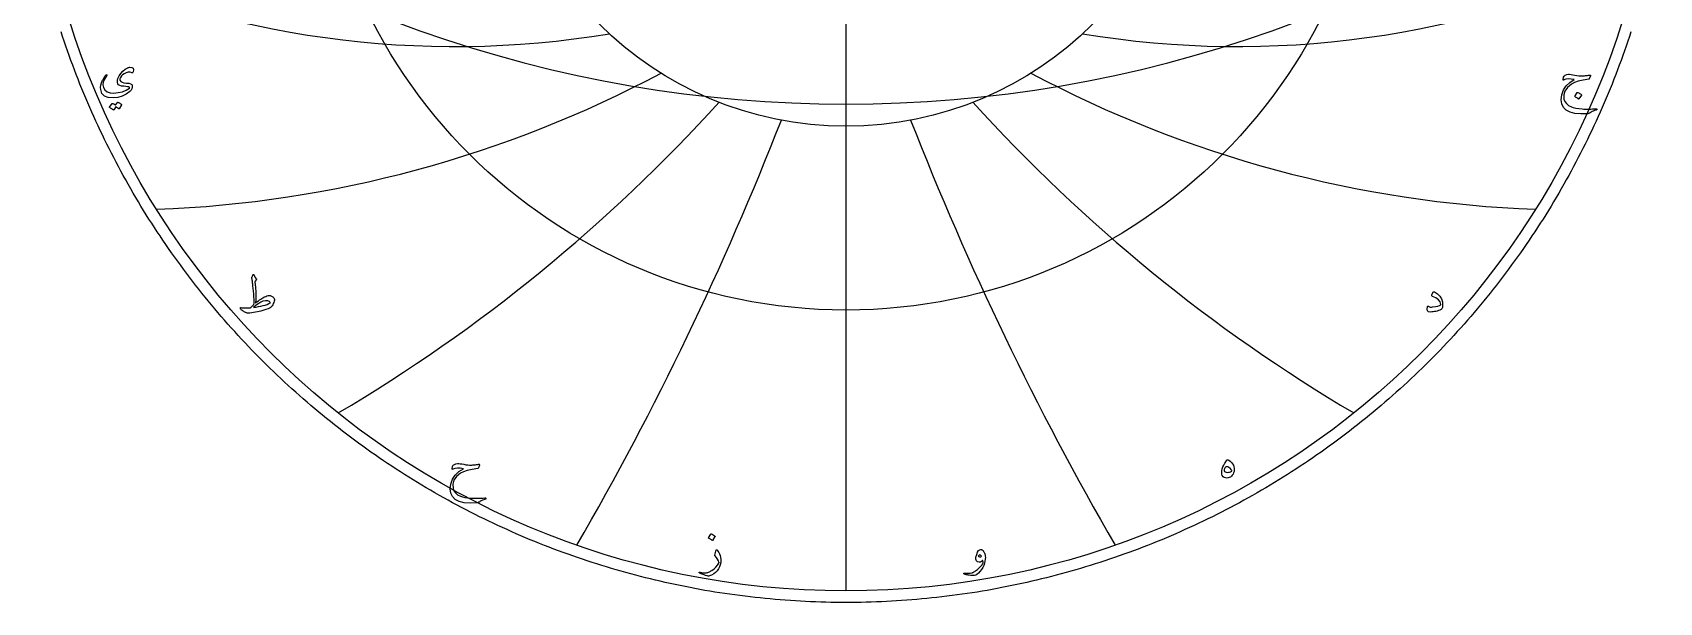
# Model space of a CAD drawing. Header units: millimetres. Extents: x -62 to 62, y -62 to 63.
# Drawn here: x -60.8 to 60.8, y -61.6 to -19 of the extents above; entities that cross this region are included whole.
import ezdxf

# ---------------------------------------------------------------- set-up
doc = ezdxf.new("R2010")
doc.units = ezdxf.units.MM
for name, color, linetype in [('CUT_OUTER', 1, 'Continuous'), ('ENGRAVE', 7, 'Continuous'), ('ENGRAVE_FINE', 8, 'Continuous'), ('TEXT', 5, 'Continuous')]:
    doc.layers.add(name, color=color, linetype=linetype)

msp = doc.modelspace()

# ---------------------------------------------------------------- linework, layer by layer
at = {"layer": 'CUT_OUTER'}
msp.add_lwpolyline([(58.6203, -18.9674), (58.5028, -19.3267), (58.3831, -19.6853), (58.2612, -20.0432), (58.1372, -20.4003), (58.0109, -20.7566), (57.8824, -21.1122), (57.7518, -21.4669), (57.619, -21.8209), (57.484, -22.174), (57.3469, -22.5263), (57.2076, -22.8778), (57.0661, -23.2284), (56.9225, -23.5781), (56.7768, -23.9269), (56.6289, -24.2748), (56.4789, -24.6218), (56.3267, -24.9679), (56.1725, -25.3131), (56.0161, -25.6573), (55.8576, -26.0005), (55.697, -26.3427), (55.5344, -26.684), (55.3696, -27.0242), (55.2027, -27.3635), (55.0338, -27.7017), (54.8628, -28.0388), (54.6897, -28.3749), (54.5146, -28.71), (54.3374, -29.0439), (54.1581, -29.3768), (53.9769, -29.7085), (53.7936, -30.0392), (53.6082, -30.3687), (53.4209, -30.6971), (53.2315, -31.0243), (53.0402, -31.3503), (52.8468, -31.6752), (52.6515, -31.9988), (52.4541, -32.3213), (52.2548, -32.6425), (52.0535, -32.9625), (51.8503, -33.2813), (51.6451, -33.5988), (51.438, -33.9151), (51.2289, -34.2301), (51.0179, -34.5438), (50.805, -34.8562), (50.5902, -35.1672), (50.3734, -35.477), (50.1548, -35.7854), (49.9343, -36.0925), (49.7119, -36.3982), (49.4876, -36.7025), (49.2615, -37.0055), (49.0335, -37.307), (48.8037, -37.6072), (48.572, -37.906), (48.3385, -38.2033), (48.1032, -38.4992), (47.866, -38.7936), (47.6271, -39.0866), (47.3864, -39.3781), (47.1439, -39.6681), (46.8996, -39.9566), (46.6535, -40.2436), (46.4057, -40.5291), (46.1562, -40.8131), (45.9049, -41.0955), (45.6519, -41.3764), (45.3971, -41.6558), (45.1407, -41.9335), (44.8825, -42.2097), (44.6227, -42.4843), (44.3612, -42.7573), (44.098, -43.0287), (43.8331, -43.2985), (43.5666, -43.5666), (43.2985, -43.8331), (43.0287, -44.098), (42.7573, -44.3612), (42.4843, -44.6227), (42.2097, -44.8825), (41.9335, -45.1407), (41.6558, -45.3971), (41.3764, -45.6519), (41.0955, -45.9049), (40.8131, -46.1562), (40.5291, -46.4057), (40.2436, -46.6535), (39.9566, -46.8996), (39.6681, -47.1439), (39.3781, -47.3864), (39.0866, -47.6271), (38.7936, -47.866), (38.4992, -48.1032), (38.2033, -48.3385), (37.906, -48.572), (37.6072, -48.8037), (37.307, -49.0335), (37.0055, -49.2615), (36.7025, -49.4876), (36.3982, -49.7119), (36.0925, -49.9343), (35.7854, -50.1548), (35.477, -50.3734), (35.1672, -50.5902), (34.8562, -50.805), (34.5438, -51.0179), (34.2301, -51.2289), (33.9151, -51.438), (33.5988, -51.6451), (33.2813, -51.8503), (32.9625, -52.0535), (32.6425, -52.2548), (32.3213, -52.4541), (31.9988, -52.6515), (31.6752, -52.8468), (31.3503, -53.0402), (31.0243, -53.2315), (30.6971, -53.4209), (30.3687, -53.6082), (30.0392, -53.7936), (29.7085, -53.9769), (29.3768, -54.1581), (29.0439, -54.3374), (28.71, -54.5146), (28.3749, -54.6897), (28.0388, -54.8628), (27.7017, -55.0338), (27.3635, -55.2027), (27.0242, -55.3696), (26.684, -55.5344), (26.3427, -55.697), (26.0005, -55.8576), (25.6573, -56.0161), (25.3131, -56.1725), (24.9679, -56.3267), (24.6218, -56.4789), (24.2748, -56.6289), (23.9269, -56.7768), (23.5781, -56.9225), (23.2284, -57.0661), (22.8778, -57.2076), (22.5263, -57.3469), (22.174, -57.484), (21.8209, -57.619), (21.4669, -57.7518), (21.1122, -57.8824), (20.7566, -58.0109), (20.4003, -58.1372), (20.0432, -58.2612), (19.6853, -58.3831), (19.3267, -58.5028), (18.9674, -58.6203), (18.6073, -58.7356), (18.2466, -58.8486), (17.8852, -58.9595), (17.5231, -59.0681), (17.1603, -59.1745), (16.7969, -59.2787), (16.4328, -59.3807), (16.0682, -59.4804), (15.7029, -59.5778), (15.3371, -59.6731), (14.9706, -59.7661), (14.6036, -59.8568), (14.2361, -59.9453), (13.868, -60.0315), (13.4994, -60.1154), (13.1303, -60.1971), (12.7606, -60.2766), (12.3906, -60.3537), (12.02, -60.4286), (11.649, -60.5012), (11.2775, -60.5716), (10.9057, -60.6396), (10.5334, -60.7054), (10.1607, -60.7689), (9.7876, -60.8301), (9.4142, -60.889), (9.0404, -60.9456), (8.6663, -61), (8.2919, -61.052), (7.9171, -61.1017), (7.542, -61.1491), (7.1667, -61.1943), (6.7911, -61.2371), (6.4152, -61.2776), (6.0391, -61.3158), (5.6627, -61.3517), (5.2862, -61.3853), (4.9094, -61.4166), (4.5325, -61.4456), (4.1554, -61.4722), (3.7781, -61.4966), (3.4007, -61.5186), (3.0232, -61.5383), (2.6455, -61.5557), (2.2678, -61.5708), (1.89, -61.5835), (1.512, -61.5939), (1.1341, -61.6021), (0.7561, -61.6079), (0.378, -61.6113), (0, -61.6125), (-0.378, -61.6113), (-0.7561, -61.6079), (-1.1341, -61.6021), (-1.512, -61.5939), (-1.89, -61.5835), (-2.2678, -61.5708), (-2.6455, -61.5557), (-3.0232, -61.5383), (-3.4007, -61.5186), (-3.7781, -61.4966), (-4.1554, -61.4722), (-4.5325, -61.4456), (-4.9094, -61.4166), (-5.2862, -61.3853), (-5.6627, -61.3517), (-6.0391, -61.3158), (-6.4152, -61.2776), (-6.7911, -61.2371), (-7.1667, -61.1943), (-7.542, -61.1491), (-7.9171, -61.1017), (-8.2919, -61.052), (-8.6663, -61), (-9.0404, -60.9456), (-9.4142, -60.889), (-9.7876, -60.8301), (-10.1607, -60.7689), (-10.5334, -60.7054), (-10.9057, -60.6396), (-11.2775, -60.5716), (-11.649, -60.5012), (-12.02, -60.4286), (-12.3906, -60.3537), (-12.7606, -60.2766), (-13.1303, -60.1971), (-13.4994, -60.1154), (-13.868, -60.0315), (-14.2361, -59.9453), (-14.6036, -59.8568), (-14.9706, -59.7661), (-15.3371, -59.6731), (-15.7029, -59.5778), (-16.0682, -59.4804), (-16.4328, -59.3807), (-16.7969, -59.2787), (-17.1603, -59.1745), (-17.5231, -59.0681), (-17.8852, -58.9595), (-18.2466, -58.8486), (-18.6073, -58.7356), (-18.9674, -58.6203), (-19.3267, -58.5028), (-19.6853, -58.3831), (-20.0432, -58.2612), (-20.4003, -58.1372), (-20.7566, -58.0109), (-21.1122, -57.8824), (-21.4669, -57.7518), (-21.8209, -57.619), (-22.174, -57.484), (-22.5263, -57.3469), (-22.8778, -57.2076), (-23.2284, -57.0661), (-23.5781, -56.9225), (-23.9269, -56.7768), (-24.2748, -56.6289), (-24.6218, -56.4789), (-24.9679, -56.3267), (-25.3131, -56.1725), (-25.6573, -56.0161), (-26.0005, -55.8576), (-26.3427, -55.697), (-26.684, -55.5344), (-27.0242, -55.3696), (-27.3635, -55.2027), (-27.7017, -55.0338), (-28.0388, -54.8628), (-28.3749, -54.6897), (-28.71, -54.5146), (-29.0439, -54.3374), (-29.3768, -54.1581), (-29.7085, -53.9769), (-30.0392, -53.7936), (-30.3687, -53.6082), (-30.6971, -53.4209), (-31.0243, -53.2315), (-31.3503, -53.0402), (-31.6752, -52.8468), (-31.9988, -52.6515), (-32.3213, -52.4541), (-32.6425, -52.2548), (-32.9625, -52.0535), (-33.2813, -51.8503), (-33.5988, -51.6451), (-33.9151, -51.438), (-34.2301, -51.2289), (-34.5438, -51.0179), (-34.8562, -50.805), (-35.1672, -50.5902), (-35.477, -50.3734), (-35.7854, -50.1548), (-36.0925, -49.9343), (-36.3982, -49.7119), (-36.7025, -49.4876), (-37.0055, -49.2615), (-37.307, -49.0335), (-37.6072, -48.8037), (-37.906, -48.572), (-38.2033, -48.3385), (-38.4992, -48.1032), (-38.7936, -47.866), (-39.0866, -47.6271), (-39.3781, -47.3864), (-39.6681, -47.1439), (-39.9566, -46.8996), (-40.2436, -46.6535), (-40.5291, -46.4057), (-40.8131, -46.1562), (-41.0955, -45.9049), (-41.3764, -45.6519), (-41.6558, -45.3971), (-41.9335, -45.1407), (-42.2097, -44.8825), (-42.4843, -44.6227), (-42.7573, -44.3612), (-43.0287, -44.098), (-43.2985, -43.8331), (-43.5666, -43.5666), (-43.8331, -43.2985), (-44.098, -43.0287), (-44.3612, -42.7573), (-44.6227, -42.4843), (-44.8825, -42.2097), (-45.1407, -41.9335), (-45.3971, -41.6558), (-45.6519, -41.3764), (-45.9049, -41.0955), (-46.1562, -40.8131), (-46.4057, -40.5291), (-46.6535, -40.2436), (-46.8996, -39.9566), (-47.1439, -39.6681), (-47.3864, -39.3781), (-47.6271, -39.0866), (-47.866, -38.7936), (-48.1032, -38.4992), (-48.3385, -38.2033), (-48.572, -37.906), (-48.8037, -37.6072), (-49.0335, -37.307), (-49.2615, -37.0055), (-49.4876, -36.7025), (-49.7119, -36.3982), (-49.9343, -36.0925), (-50.1548, -35.7854), (-50.3734, -35.477), (-50.5902, -35.1672), (-50.805, -34.8562), (-51.0179, -34.5438), (-51.2289, -34.2301), (-51.438, -33.9151), (-51.6451, -33.5988), (-51.8503, -33.2813), (-52.0535, -32.9625), (-52.2548, -32.6425), (-52.4541, -32.3213), (-52.6515, -31.9988), (-52.8468, -31.6752), (-53.0402, -31.3503), (-53.2315, -31.0243), (-53.4209, -30.6971), (-53.6082, -30.3687), (-53.7936, -30.0392), (-53.9769, -29.7085), (-54.1581, -29.3768), (-54.3374, -29.0439), (-54.5146, -28.71), (-54.6897, -28.3749), (-54.8628, -28.0388), (-55.0338, -27.7017), (-55.2027, -27.3635), (-55.3696, -27.0242), (-55.5344, -26.684), (-55.697, -26.3427), (-55.8576, -26.0005), (-56.0161, -25.6573), (-56.1725, -25.3131), (-56.3267, -24.9679), (-56.4789, -24.6218), (-56.6289, -24.2748), (-56.7768, -23.9269), (-56.9225, -23.5781), (-57.0661, -23.2284), (-57.2076, -22.8778), (-57.3469, -22.5263), (-57.484, -22.174), (-57.619, -21.8209), (-57.7518, -21.4669), (-57.8824, -21.1122), (-58.0109, -20.7566), (-58.1372, -20.4003), (-58.2612, -20.0432), (-58.3831, -19.6853), (-58.5028, -19.3267), (-58.6203, -18.9674)], dxfattribs=at)
at = {"layer": 'ENGRAVE'}
for points in [[(0, -60.75), (0, 60.75)], [(0, -60.75), (0, -26.0306)]]:
    msp.add_lwpolyline(points, dxfattribs=at)
for radius in [60.75, 39.7663, 26.0306]:
    msp.add_circle((0, 0), radius, dxfattribs=at)
for centre, radius, start, end in [((-29.2432, 50.6507), 70.725, 244.889976, 279.422897), ((29.2432, 50.6507), 70.725, 260.577103, 295.110024), ((-54.7758, 54.7758), 87.0755, 272.16213, 298.061821), ((54.7758, 54.7758), 87.0755, 241.938179, 267.83787), ((-100.1536, 57.8237), 122.2935, 300.585293, 317.851754), ((100.1536, 57.8237), 122.2935, 222.148246, 239.414707), ((-222.78, 59.6937), 234.0419, 329.999198, 338.632428), ((222.78, 59.6937), 234.0419, 201.367572, 210.000802)]:
    msp.add_arc(centre, radius, start, end, dxfattribs=at)
at = {"layer": 'ENGRAVE_FINE'}
msp.add_arc((0, 70.5779), 94.9547, 230.263164, 309.736836, dxfattribs=at)
at = {"layer": 'TEXT'}
for points in [[(-53.334, -22.0392), (-53.4581, -21.9978), (-53.5965, -21.9961), (-53.7493, -22.0342), (-53.9165, -22.112), (-54.0226, -22.1863), (-54.111, -22.2749), (-54.1816, -22.3779), (-54.2346, -22.4953), (-54.2398, -22.5187), (-54.2403, -22.5432), (-54.236, -22.5685), (-54.2269, -22.5949), (-54.1661, -22.6768), (-54.064, -22.7386), (-53.9208, -22.7803), (-53.7364, -22.8018), (-53.5543, -22.8212), (-53.4221, -22.8564), (-53.3397, -22.9075), (-53.3072, -22.9743), (-53.3036, -23.1142), (-53.3311, -23.2387), (-53.3898, -23.3479), (-53.4796, -23.4418), (-53.7649, -23.6366), (-54.0688, -23.78), (-54.3914, -23.8722), (-54.7328, -23.9132), (-55.1054, -23.8873), (-55.3842, -23.7752), (-55.5691, -23.5769), (-55.6602, -23.2924), (-55.6654, -23.1362), (-55.6429, -22.9666), (-55.5926, -22.7836), (-55.5145, -22.5872), (-55.4874, -22.5326), (-55.4594, -22.4799), (-55.4308, -22.4291), (-55.4015, -22.3803), (-55.3712, -22.3331), (-55.3397, -22.2874), (-55.307, -22.243), (-55.2731, -22.2002), (-55.2549, -22.1824), (-55.2386, -22.1753), (-55.2242, -22.1786), (-55.2118, -22.1925), (-55.2048, -22.2098), (-55.2032, -22.227), (-55.2068, -22.2442), (-55.2156, -22.2615), (-55.3732, -22.5154), (-55.4666, -22.7444), (-55.4959, -22.9484), (-55.4609, -23.1276), (-55.3483, -23.3163), (-55.183, -23.4495), (-54.9651, -23.5271), (-54.6944, -23.5491), (-54.3476, -23.5216), (-54.0353, -23.4504), (-53.7574, -23.3357), (-53.5141, -23.1774), (-53.4995, -23.164), (-53.494, -23.1506), (-53.4976, -23.1372), (-53.5103, -23.1237), (-53.5618, -23.0988), (-53.6511, -23.0778), (-53.7783, -23.0605), (-53.9433, -23.0471), (-54.1112, -23.0265), (-54.2394, -22.9877), (-54.3277, -22.9307), (-54.3764, -22.8555), (-54.3989, -22.7671), (-54.4051, -22.6744), (-54.395, -22.5774), (-54.3687, -22.4761), (-54.2832, -22.2771), (-54.1646, -22.0938), (-54.013, -21.9264), (-53.8283, -21.7748), (-53.7792, -21.7389), (-53.7316, -21.7077), (-53.6854, -21.6814), (-53.6406, -21.6598), (-53.5975, -21.6428), (-53.5563, -21.6301), (-53.517, -21.6217), (-53.4796, -21.6177), (-53.3335, -21.6313), (-53.2439, -21.6953), (-53.2109, -21.8095), (-53.2343, -21.9741), (-53.2521, -22.0184), (-53.2746, -22.044), (-53.3019, -22.051), (-53.334, -22.0392)], [(55.6008, -22.2768), (55.5088, -22.4838), (55.5004, -22.4974), (55.4906, -22.5077), (55.4793, -22.5147), (55.4666, -22.5182), (55.0415, -22.5853), (54.6858, -22.6677), (54.3996, -22.7654), (54.1828, -22.8785), (53.8789, -23.1264), (53.6837, -23.3987), (53.5972, -23.6955), (53.6195, -24.0167), (53.687, -24.1906), (53.8015, -24.3443), (53.963, -24.478), (54.1713, -24.5915), (54.3177, -24.6423), (54.4999, -24.6835), (54.7181, -24.7151), (54.9723, -24.7371), (55.1074, -24.7436), (55.2405, -24.7477), (55.3718, -24.7493), (55.5011, -24.7486), (55.6281, -24.7457), (55.7521, -24.741), (55.8733, -24.7343), (55.9917, -24.7256), (56.0194, -24.7237), (56.0415, -24.7256), (56.0578, -24.7314), (56.0683, -24.741), (56.074, -24.7527), (56.076, -24.7649), (56.074, -24.7776), (56.0683, -24.7908), (56.0641, -24.7978), (56.0592, -24.8037), (56.0536, -24.8084), (56.0472, -24.8119), (56.0404, -24.8148), (56.0333, -24.8181), (56.026, -24.8216), (56.0185, -24.8253), (55.9081, -24.8605), (55.8106, -24.8971), (55.726, -24.9352), (55.6544, -24.9747), (55.6085, -25.0032), (55.5668, -25.0274), (55.529, -25.0473), (55.4954, -25.0629), (55.4663, -25.0748), (55.4422, -25.0839), (55.4232, -25.0902), (55.4092, -25.0935), (54.8851, -25.1129), (54.4396, -25.0753), (54.0727, -24.9807), (53.7843, -24.8291), (53.5759, -24.6212), (53.4528, -24.3616), (53.4149, -24.0502), (53.4624, -23.6871), (53.5879, -23.3213), (53.7843, -23.0097), (54.0516, -22.7523), (54.3898, -22.5489), (54.1503, -22.5032), (53.9414, -22.4924), (53.7632, -22.5166), (53.6157, -22.5757), (53.6027, -22.5805), (53.5907, -22.5834), (53.5797, -22.5844), (53.5697, -22.5834), (53.5613, -22.5803), (53.5553, -22.5748), (53.5517, -22.5669), (53.5505, -22.5566), (53.5558, -22.5089), (53.5639, -22.4617), (53.5749, -22.415), (53.5888, -22.3688), (53.6377, -22.279), (53.7153, -22.2126), (53.8216, -22.1698), (53.9567, -22.1504), (54.0422, -22.1511), (54.1493, -22.1609), (54.2779, -22.1798), (54.4281, -22.2078), (54.5831, -22.2359), (54.7261, -22.2548), (54.8571, -22.2646), (54.9761, -22.2653), (55.0334, -22.2628), (55.0939, -22.2591), (55.1579, -22.2542), (55.2252, -22.2481), (55.2959, -22.2405), (55.3699, -22.2313), (55.4472, -22.2204), (55.528, -22.2078), (55.5742, -22.2064), (55.6017, -22.2174), (55.6106, -22.2409), (55.6008, -22.2768)], [(-54.407, -24.2504), (-54.4022, -24.2456), (-54.3955, -24.2428), (-54.3869, -24.2418), (-54.3764, -24.2428), (-54.3386, -24.2569), (-54.3021, -24.2725), (-54.2668, -24.2895), (-54.2326, -24.3079), (-54.1995, -24.328), (-54.167, -24.3501), (-54.1353, -24.374), (-54.1043, -24.3999), (-54.0983, -24.4078), (-54.0956, -24.4162), (-54.0964, -24.425), (-54.1004, -24.4344), (-54.2844, -24.7256), (-54.2894, -24.7295), (-54.2968, -24.7295), (-54.3067, -24.7256), (-54.3189, -24.718), (-54.3273, -24.7109), (-54.3409, -24.7012), (-54.3598, -24.6889), (-54.384, -24.6739), (-54.4137, -24.6561), (-54.4492, -24.6351), (-54.4904, -24.611), (-54.5373, -24.5838), (-54.6829, -24.8099), (-54.6896, -24.8169), (-54.6983, -24.8186), (-54.7088, -24.815), (-54.7213, -24.8061), (-54.732, -24.7984), (-54.749, -24.7869), (-54.7723, -24.7716), (-54.8017, -24.7525), (-54.8379, -24.7295), (-54.8813, -24.7026), (-54.9318, -24.672), (-54.9895, -24.6375), (-54.9955, -24.6317), (-54.9981, -24.626), (-54.9974, -24.6202), (-54.9934, -24.6145), (-54.8056, -24.3347), (-54.8008, -24.3299), (-54.7941, -24.3271), (-54.7855, -24.3261), (-54.7749, -24.3271), (-54.7428, -24.3375), (-54.7117, -24.3496), (-54.6815, -24.3634), (-54.6523, -24.3788), (-54.624, -24.3957), (-54.5967, -24.4138), (-54.5704, -24.4331), (-54.545, -24.4535)], [(54.612, -23.5185), (54.6168, -23.5137), (54.6235, -23.5108), (54.6322, -23.5098), (54.6427, -23.5108), (54.7172, -23.541), (54.7874, -23.5779), (54.8532, -23.6215), (54.9148, -23.6718), (54.9208, -23.6794), (54.9234, -23.6871), (54.9227, -23.6948), (54.9186, -23.7024), (54.7385, -23.9937), (54.7318, -24.0006), (54.7232, -24.0023), (54.7126, -23.9987), (54.7002, -23.9898), (54.6894, -23.9822), (54.6724, -23.9707), (54.6492, -23.9553), (54.6197, -23.9362), (54.5835, -23.9132), (54.5402, -23.8864), (54.4896, -23.8557), (54.4319, -23.8212), (54.4243, -23.8155), (54.4204, -23.8097), (54.4204, -23.804), (54.4243, -23.7982)], [(-44.3672, -37.3135), (-44.349, -37.2719), (-44.3327, -37.235), (-44.3183, -37.2029), (-44.3058, -37.1756), (-44.2955, -37.1533), (-44.2876, -37.1363), (-44.2821, -37.1246), (-44.279, -37.1181), (-44.2726, -37.1097), (-44.2647, -37.1037), (-44.2553, -37.1001), (-44.2445, -37.0989), (-44.2357, -37.1004), (-44.2282, -37.1047), (-44.2223, -37.1119), (-44.2177, -37.1219), (-44.1976, -37.1708), (-44.1794, -37.2139), (-44.1631, -37.2513), (-44.1487, -37.2829), (-44.1405, -37.2968), (-44.131, -37.3116), (-44.1203, -37.3274), (-44.1085, -37.3442), (-44.0952, -37.3619), (-44.0802, -37.3806), (-44.0636, -37.4002), (-44.0453, -37.4208), (-44.0338, -37.4417), (-44.0299, -37.462), (-44.0338, -37.4819), (-44.0453, -37.5013), (-44.1181, -37.5971), (-44.1279, -37.6127), (-44.1344, -37.6287), (-44.1375, -37.6453), (-44.1372, -37.6623), (-44.0999, -38.0841), (-44.0759, -38.4258), (-44.0654, -38.6876), (-44.0682, -38.8694), (-44.0722, -38.9373), (-44.0764, -38.9992), (-44.0808, -39.0552), (-44.0855, -39.1051), (-44.0904, -39.1493), (-44.0956, -39.188), (-44.1009, -39.2212), (-44.1066, -39.2488), (-43.992, -39.1612), (-43.8857, -39.0821), (-43.7879, -39.0117), (-43.6984, -38.9499), (-43.6176, -38.8965), (-43.5456, -38.8512), (-43.4825, -38.8141), (-43.4283, -38.7851), (-43.3317, -38.742), (-43.2414, -38.7085), (-43.1574, -38.6845), (-43.0795, -38.6701), (-43.0383, -38.669), (-42.9952, -38.6769), (-42.9502, -38.6939), (-42.9032, -38.72), (-42.8103, -38.7858), (-42.7423, -38.8493), (-42.6992, -38.9104), (-42.681, -38.9691), (-42.6822, -39.0345), (-42.6973, -39.108), (-42.7262, -39.1897), (-42.7691, -39.2795), (-42.817, -39.3679), (-42.8611, -39.4414), (-42.9013, -39.5001), (-42.9377, -39.5439), (-43.0125, -39.5992), (-43.1408, -39.6617), (-43.3229, -39.7314), (-43.5586, -39.8083), (-43.6899, -39.8464), (-43.8235, -39.8802), (-43.9591, -39.9096), (-44.097, -39.9348), (-44.2365, -39.9559), (-44.3772, -39.9731), (-44.5191, -39.9865), (-44.6622, -39.9961), (-44.7146, -39.9856), (-44.7643, -39.9731), (-44.8113, -39.9587), (-44.8558, -39.9425), (-44.8981, -39.9243), (-44.9387, -39.9041), (-44.9776, -39.8821), (-45.0148, -39.8581), (-45.0802, -39.8102), (-45.1346, -39.7623), (-45.1779, -39.7144), (-45.2103, -39.6665), (-45.228, -39.6268), (-45.2313, -39.5995), (-45.2203, -39.5846), (-45.1949, -39.5822), (-45.1232, -39.5907), (-45.046, -39.5971), (-44.9632, -39.6013), (-44.8749, -39.6033), (-44.7812, -39.6032), (-44.6819, -39.6009), (-44.5771, -39.5965), (-44.4668, -39.5899), (-44.2139, -39.3408), (-44.2092, -39.2407), (-44.2067, -39.1396), (-44.2063, -39.0376), (-44.2081, -38.9346), (-44.2118, -38.8304), (-44.2172, -38.7248), (-44.2243, -38.6177), (-44.233, -38.5092), (-44.2429, -38.4018), (-44.2532, -38.2979), (-44.2639, -38.1977), (-44.2752, -38.1011), (-44.2864, -38.0078), (-44.2972, -37.9176), (-44.3075, -37.8305), (-44.3173, -37.7466), (-44.3266, -37.6689), (-44.3351, -37.6005), (-44.3429, -37.5414), (-44.3499, -37.4917), (-44.3563, -37.4511), (-44.3619, -37.4194), (-44.3668, -37.3965), (-44.371, -37.3825), (-44.3736, -37.3667), (-44.3739, -37.3499), (-44.3717, -37.3322), (-44.3672, -37.3135)], [(43.7463, -38.6548), (43.7615, -38.6092), (43.7765, -38.5681), (43.7912, -38.5316), (43.8057, -38.4996), (43.8198, -38.4719), (43.833, -38.4484), (43.8456, -38.4288), (43.8575, -38.4134), (43.8759, -38.3985), (43.8968, -38.3923), (43.92, -38.3947), (43.9456, -38.4057), (44.1724, -38.5578), (44.347, -38.7343), (44.4694, -38.9353), (44.5396, -39.1607), (44.5494, -39.2251), (44.5559, -39.2881), (44.559, -39.3497), (44.5588, -39.4098), (44.5549, -39.468), (44.5473, -39.5238), (44.5358, -39.5772), (44.5205, -39.6282), (44.5068, -39.6555), (44.4888, -39.6799), (44.4666, -39.7015), (44.44, -39.7202), (44.3485, -39.765), (44.2541, -39.8035), (44.1569, -39.8359), (44.0568, -39.862), (43.9542, -39.8823), (43.8498, -39.8974), (43.7435, -39.9072), (43.6352, -39.9118), (43.5068, -39.8902), (43.4283, -39.8179), (43.3995, -39.6948), (43.4206, -39.5209), (43.4278, -39.502), (43.4378, -39.4874), (43.4508, -39.4771), (43.4666, -39.4711), (43.4802, -39.4728), (43.4944, -39.4778), (43.509, -39.4862), (43.5241, -39.4979), (43.5708, -39.5231), (43.6342, -39.5372), (43.7145, -39.5403), (43.8115, -39.5324), (44.022, -39.5017), (44.1938, -39.4673), (44.3267, -39.4289), (44.4208, -39.3868), (44.4256, -39.381), (44.4285, -39.3715), (44.4294, -39.358), (44.4285, -39.3408), (44.3636, -39.1597), (44.2378, -38.9997), (44.0512, -38.8608), (43.8038, -38.743), (43.7715, -38.726), (43.7511, -38.7056), (43.7427, -38.6819), (43.7463, -38.6548)], [(-43.5471, -39.107), (-43.6953, -39.1686), (-43.8603, -39.2651), (-44.0421, -39.3966), (-44.2407, -39.5631), (-44.0482, -39.5392), (-43.8656, -39.5099), (-43.6928, -39.475), (-43.5298, -39.4347), (-43.3769, -39.3893), (-43.2343, -39.3394), (-43.1019, -39.2849), (-42.9799, -39.2258), (-43.0628, -39.1236), (-43.1849, -39.0697), (-43.3463, -39.0642), (-43.5471, -39.107)], [(28.422, -50.9746), (28.4549, -50.9595), (28.492, -50.9564), (28.5334, -50.9652), (28.5792, -50.9861), (28.6929, -51.0622), (28.789, -51.1489), (28.8673, -51.2462), (28.9279, -51.354), (28.9698, -51.4663), (28.9921, -51.581), (28.9947, -51.6981), (28.9777, -51.8177), (28.9468, -51.9266), (28.9039, -52.0236), (28.8491, -52.1087), (28.7823, -52.1817), (28.7068, -52.2404), (28.6261, -52.2823), (28.5401, -52.3075), (28.4489, -52.3159), (28.3296, -52.3072), (28.2323, -52.2737), (28.1571, -52.2153), (28.104, -52.1319), (28.0721, -52.0306), (28.0608, -51.9144), (28.0702, -51.7834), (28.1001, -51.6375), (28.1488, -51.4862), (28.2141, -51.3425), (28.2963, -51.2064), (28.3952, -51.078), (28.3986, -51.0721), (28.401, -51.0618), (28.4024, -51.0471), (28.4029, -51.0282), (28.4041, -51.0076), (28.4077, -50.9918), (28.4137, -50.9808), (28.422, -50.9746)], [(-27.3643, -51.3578), (-27.4563, -51.5647), (-27.4647, -51.5784), (-27.4745, -51.5887), (-27.4858, -51.5956), (-27.4985, -51.5992), (-27.9236, -51.6663), (-28.2793, -51.7487), (-28.5655, -51.8464), (-28.7823, -51.9595), (-29.0862, -52.2074), (-29.2814, -52.4797), (-29.3679, -52.7764), (-29.3456, -53.0976), (-29.2781, -53.2715), (-29.1636, -53.4253), (-29.0021, -53.5589), (-28.7938, -53.6725), (-28.6474, -53.7233), (-28.4652, -53.7645), (-28.247, -53.7961), (-27.9928, -53.8181), (-27.8577, -53.8246), (-27.7246, -53.8286), (-27.5933, -53.8303), (-27.464, -53.8296), (-27.337, -53.8267), (-27.213, -53.8219), (-27.0918, -53.8152), (-26.9734, -53.8066), (-26.9457, -53.8047), (-26.9236, -53.8066), (-26.9073, -53.8124), (-26.8968, -53.8219), (-26.8911, -53.8337), (-26.8891, -53.8459), (-26.8911, -53.8586), (-26.8968, -53.8718), (-26.901, -53.8788), (-26.9059, -53.8847), (-26.9115, -53.8894), (-26.9179, -53.8928), (-26.9247, -53.8958), (-26.9318, -53.8991), (-26.9391, -53.9025), (-26.9466, -53.9062), (-27.057, -53.9415), (-27.1545, -53.9781), (-27.2391, -54.0162), (-27.3107, -54.0557), (-27.3566, -54.0842), (-27.3983, -54.1084), (-27.4361, -54.1283), (-27.4697, -54.1438), (-27.4988, -54.1558), (-27.5229, -54.1649), (-27.5419, -54.1712), (-27.5559, -54.1745), (-28.08, -54.1939), (-28.5255, -54.1563), (-28.8924, -54.0617), (-29.1808, -53.9101), (-29.3892, -53.7022), (-29.5123, -53.4425), (-29.5502, -53.1312), (-29.5027, -52.7681), (-29.3772, -52.4023), (-29.1808, -52.0907), (-28.9135, -51.8332), (-28.5753, -51.6299), (-28.8148, -51.5841), (-29.0237, -51.5734), (-29.2019, -51.5976), (-29.3494, -51.6567), (-29.3624, -51.6615), (-29.3744, -51.6644), (-29.3854, -51.6653), (-29.3954, -51.6644), (-29.4038, -51.6613), (-29.4098, -51.6558), (-29.4134, -51.6478), (-29.4146, -51.6375), (-29.4093, -51.5899), (-29.4012, -51.5427), (-29.3902, -51.496), (-29.3763, -51.4498), (-29.3274, -51.36), (-29.2498, -51.2936), (-29.1435, -51.2507), (-29.0084, -51.2313), (-28.9229, -51.232), (-28.8158, -51.2419), (-28.6872, -51.2608), (-28.537, -51.2888), (-28.382, -51.3168), (-28.239, -51.3358), (-28.108, -51.3456), (-27.989, -51.3463), (-27.9318, -51.3438), (-27.8712, -51.3401), (-27.8072, -51.3352), (-27.7399, -51.3291), (-27.6692, -51.3215), (-27.5952, -51.3123), (-27.5179, -51.3014), (-27.4371, -51.2888), (-27.3909, -51.2874), (-27.3634, -51.2984), (-27.3545, -51.3219), (-27.3643, -51.3578)], [(28.7861, -51.7985), (28.8022, -51.7784), (28.8043, -51.7525), (28.7926, -51.7209), (28.7669, -51.6835), (28.6781, -51.5868), (28.5916, -51.5187), (28.5075, -51.4795), (28.4259, -51.4689), (28.3871, -51.4759), (28.3511, -51.4967), (28.3181, -51.5314), (28.2879, -51.5801), (28.2637, -51.6325), (28.2486, -51.6787), (28.2426, -51.7187), (28.2458, -51.7525), (28.2726, -51.8146), (28.3186, -51.8589), (28.3837, -51.8854), (28.468, -51.8943), (28.5612, -51.8883), (28.6453, -51.8704), (28.7202, -51.8404), (28.7861, -51.7985)], [(-10.0913, -56.4983), (-10.0865, -56.4935), (-10.0798, -56.4906), (-10.0712, -56.4897), (-10.0606, -56.4906), (-9.9862, -56.5208), (-9.916, -56.5577), (-9.8501, -56.6013), (-9.7886, -56.6516), (-9.7826, -56.6593), (-9.7799, -56.6669), (-9.7806, -56.6746), (-9.7847, -56.6823), (-9.9648, -56.9735), (-9.9715, -56.9805), (-9.9802, -56.9821), (-9.9907, -56.9785), (-10.0032, -56.9697), (-10.0139, -56.962), (-10.0309, -56.9505), (-10.0542, -56.9352), (-10.0836, -56.916), (-10.1198, -56.893), (-10.1632, -56.8662), (-10.2137, -56.8355), (-10.2714, -56.8011), (-10.2791, -56.7953), (-10.2829, -56.7896), (-10.2829, -56.7838), (-10.2791, -56.7781)], [(-9.7004, -57.6901), (-9.6983, -57.6832), (-9.6956, -57.6777), (-9.6925, -57.6736), (-9.6889, -57.671), (-9.6781, -57.67), (-9.665, -57.6748), (-9.6494, -57.6853), (-9.6314, -57.7016), (-9.5615, -57.7847), (-9.5011, -57.8808), (-9.4504, -57.9898), (-9.4092, -58.1117), (-9.3771, -58.2429), (-9.3574, -58.3723), (-9.3502, -58.4997), (-9.3555, -58.6252), (-9.3895, -58.7905), (-9.4456, -58.949), (-9.5236, -59.1009), (-9.6238, -59.246), (-9.7435, -59.3775), (-9.8805, -59.4846), (-10.0348, -59.5672), (-10.2063, -59.6254), (-10.2523, -59.6352), (-10.2982, -59.6379), (-10.3442, -59.6333), (-10.3902, -59.6216), (-10.4962, -59.5846), (-10.5919, -59.5502), (-10.6773, -59.5185), (-10.7524, -59.4894), (-10.8169, -59.4629), (-10.8707, -59.4391), (-10.9137, -59.4179), (-10.9459, -59.3993), (-10.9526, -59.3936), (-10.9574, -59.3878), (-10.9603, -59.3821), (-10.9612, -59.3763), (-10.9605, -59.3689), (-10.9583, -59.362), (-10.9548, -59.3555), (-10.9497, -59.3495), (-10.9433, -59.345), (-10.9354, -59.3428), (-10.926, -59.343), (-10.9152, -59.3457), (-10.8496, -59.3633), (-10.7869, -59.3778), (-10.727, -59.3891), (-10.67, -59.3974), (-10.6154, -59.4026), (-10.5627, -59.4046), (-10.5119, -59.4035), (-10.463, -59.3993), (-10.4143, -59.3915), (-10.3639, -59.3797), (-10.3118, -59.3638), (-10.258, -59.3438), (-10.2026, -59.3194), (-10.1454, -59.2906), (-10.0866, -59.2572), (-10.0262, -59.2192), (-9.8563, -59.0971), (-9.7109, -58.9644), (-9.59, -58.8211), (-9.4935, -58.6674), (-9.4872, -58.6549), (-9.4839, -58.6405), (-9.4834, -58.6242), (-9.4858, -58.606), (-9.526, -58.4985), (-9.5893, -58.379), (-9.6755, -58.2475), (-9.7847, -58.104), (-9.7895, -58.0949), (-9.7924, -58.0868), (-9.7933, -58.0796), (-9.7924, -58.0734)], [(9.7598, -58.0159), (9.8297, -57.8535), (9.9054, -57.738), (9.9869, -57.6695), (10.0741, -57.648), (10.1287, -57.6576), (10.1814, -57.6863), (10.2321, -57.7342), (10.281, -57.8013), (10.3045, -57.8401), (10.3251, -57.8798), (10.3428, -57.9206), (10.3576, -57.9622), (10.3703, -58.0051), (10.3816, -58.0494), (10.3914, -58.0952), (10.3998, -58.1423), (10.4077, -58.2475), (10.4008, -58.3713), (10.379, -58.5138), (10.3423, -58.675), (10.2882, -58.842), (10.2139, -59.0017), (10.1196, -59.1543), (10.0051, -59.2997), (9.8851, -59.4264), (9.778, -59.5191), (9.6839, -59.5778), (9.6027, -59.6024), (9.5198, -59.6067), (9.4245, -59.6043), (9.3167, -59.5952), (9.1965, -59.5794), (9.1355, -59.5695), (9.0791, -59.5588), (9.0272, -59.5475), (8.9799, -59.5354), (8.937, -59.523), (8.898, -59.5109), (8.8632, -59.4991), (8.8324, -59.4875), (8.8142, -59.4774), (8.8017, -59.4664), (8.795, -59.4544), (8.7941, -59.4415), (8.8001, -59.4285), (8.8104, -59.4204), (8.825, -59.417), (8.8439, -59.4185), (8.9917, -59.4329), (9.1361, -59.4338), (9.2772, -59.4214), (9.4149, -59.3955), (9.4574, -59.3823), (9.5045, -59.362), (9.5561, -59.3344), (9.6123, -59.2997), (9.673, -59.2578), (9.7383, -59.2087), (9.8081, -59.1524), (9.8824, -59.0889), (9.9553, -59.0233), (10.0204, -58.9605), (10.0779, -58.9007), (10.1277, -58.8436), (10.1696, -58.7893), (10.2034, -58.7373), (10.229, -58.6877), (10.2465, -58.6405), (10.2364, -58.5692), (10.2254, -58.516), (10.2135, -58.481), (10.2005, -58.4643), (10.1227, -58.556), (10.0348, -58.6051), (9.9368, -58.6116), (9.8288, -58.5754), (9.7397, -58.4973), (9.6985, -58.378), (9.7052, -58.2176), (9.7598, -58.0159)], [(10.1085, -58.1577), (10.052, -58.0892), (9.9936, -58.0638), (9.9332, -58.0815), (9.8709, -58.1423), (9.9217, -58.1835), (9.9782, -58.1998), (10.0405, -58.1912), (10.1085, -58.1577)]]:
    msp.add_lwpolyline(points, close=True, dxfattribs=at)

doc.saveas('drawing.dxf')
